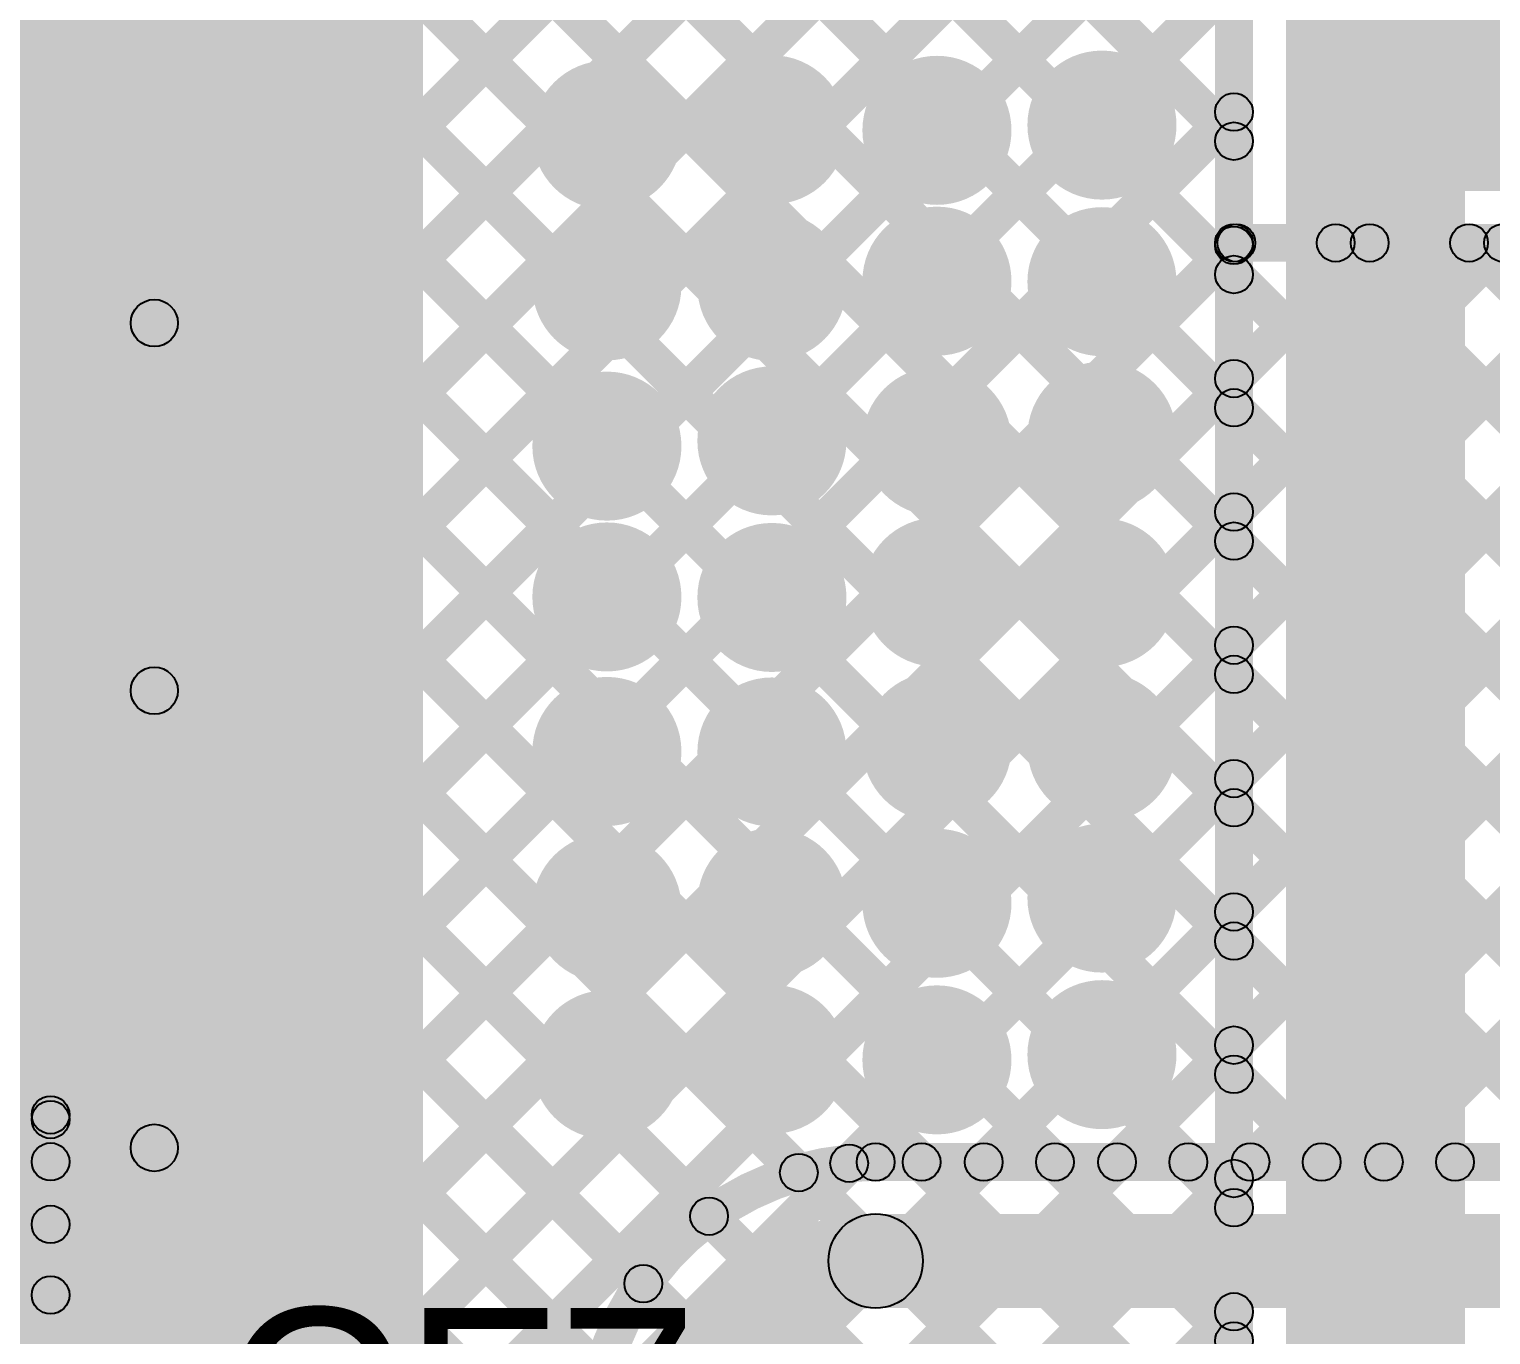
# Model space of a CAD drawing. Header units: millimetres. Extents: x 3.07 to 5.81, y 1.29 to 3.84.
# Drawn here: x 4.4145 to 4.7245, y 3.1943 to 3.4713 of the extents above; entities that cross this region are included whole.
import ezdxf

# ---------------------------------------------------------------- set-up
doc = ezdxf.new("R2010")
doc.units = ezdxf.units.MM
doc.header["$MEASUREMENT"] = 0
for name, color, linetype in [('BottomLayer', 5, 'Continuous'), ('BottomSolder', 6, 'Continuous'), ('TopLayer', 1, 'Continuous'), ('TopOverlay', 2, 'Continuous'), ('TopPaste', 8, 'Continuous'), ('TopSolder', 216, 'Continuous'), ('ViaHoleLayer', 16, 'Continuous')]:
    doc.layers.add(name, color=color, linetype=linetype)

# ---------------------------------------------------------------- blocks, each defined once
blk = doc.blocks.new('EEE_TC1A561UV_80')
at = {"layer": 'TopOverlay'}
for points in [[(0.12946, 0.16346), (0.13654, 0.17054), (0.17454, 0.13254), (0.16746, 0.12546)], [(0.176, 0.051), (0.166, 0.051), (0.166, 0.129), (0.176, 0.129)]]:
    blk.add_hatch(color=2, dxfattribs=at).paths.add_polyline_path(points)
h = blk.add_hatch(color=2, dxfattribs=at)
edge = h.paths.add_edge_path()
edge.add_arc((0.171, 0.129), 0.005, 0, 360)
h = blk.add_hatch(color=2, dxfattribs=at)
edge = h.paths.add_edge_path()
edge.add_arc((0.171, 0.129), 0.005, 0, 360)
blk.add_circle((0.171, 0.129), 0.005, dxfattribs=at)
blk.add_circle((0.171, 0.129), 0.005, dxfattribs=at)
blk = doc.blocks.new('EEE_TC1A561UV_81')
at = {"layer": 'TopLayer'}
blk.add_hatch(color=1, dxfattribs=at).paths.add_polyline_path([(0.06102, 0.03937), (0.2185, 0.03937), (0.2185, -0.03937), (0.06102, -0.03937)])
at = {"layer": 'TopOverlay'}
h = blk.add_hatch(color=2, dxfattribs=at)
edge = h.paths.add_edge_path()
edge.add_arc((0.171, -0.051), 0.005, 0, 360)
for points in [[(0.176, -0.129), (0.166, -0.129), (0.166, -0.051), (0.176, -0.051)], [(0.13654, -0.17054), (0.12946, -0.16346), (0.16746, -0.12546), (0.17454, -0.13254)]]:
    blk.add_hatch(color=2, dxfattribs=at).paths.add_polyline_path(points)
h = blk.add_hatch(color=2, dxfattribs=at)
edge = h.paths.add_edge_path()
edge.add_arc((0.171, -0.129), 0.005, 0, 360)
h = blk.add_hatch(color=2, dxfattribs=at)
edge = h.paths.add_edge_path()
edge.add_arc((0.171, -0.129), 0.005, 0, 360)
at = {"layer": 'TopPaste'}
blk.add_hatch(color=8, dxfattribs=at).paths.add_polyline_path([(0.06102, 0.03937), (0.2185, 0.03937), (0.2185, -0.03937), (0.06102, -0.03937)])
at = {"layer": 'TopSolder'}
blk.add_hatch(color=216, dxfattribs=at).paths.add_polyline_path([(0.05702, 0.04337), (0.2225, 0.04337), (0.2225, -0.04337), (0.05702, -0.04337)])
at = {"layer": 'TopOverlay'}
for centre in [(0.171, -0.051), (0.171, -0.129), (0.171, -0.129)]:
    blk.add_circle(centre, 0.005, dxfattribs=at)

msp = doc.modelspace()

# ---------------------------------------------------------------- hatches: boundary and pattern name
at = {"layer": 'BottomLayer'}
for points in [[(4.10078, 3.61517), (4.10644, 3.62083), (4.67283, 3.05444), (4.66717, 3.04878)], [(4.12906, 3.61517), (4.13472, 3.62083), (4.67283, 3.08272), (4.66717, 3.07706)], [(4.15735, 3.61517), (4.163, 3.62083), (4.67283, 3.111), (4.66717, 3.10535)], [(4.18563, 3.61517), (4.19129, 3.62083), (4.67283, 3.13929), (4.66717, 3.13363)], [(4.21392, 3.61517), (4.21957, 3.62083), (4.67283, 3.16757), (4.66717, 3.16192)], [(4.2422, 3.61517), (4.24786, 3.62083), (4.67283, 3.19586), (4.66717, 3.1902)], [(4.27048, 3.61517), (4.27614, 3.62083), (4.67283, 3.22414), (4.66717, 3.21848)], [(4.28383, 3.31651), (4.27817, 3.32216), (4.57684, 3.62083), (4.58249, 3.61517)], [(4.28383, 3.25994), (4.27817, 3.2656), (4.6334, 3.62083), (4.63906, 3.61517)], [(4.28383, 3.28822), (4.27817, 3.29388), (4.60512, 3.62083), (4.61078, 3.61517)], [(4.29035, 3.23817), (4.28469, 3.24383), (4.66169, 3.62083), (4.66735, 3.61517)], [(4.29877, 3.61517), (4.30443, 3.62083), (4.67283, 3.25243), (4.66717, 3.24677)], [(4.31863, 3.23817), (4.31297, 3.24383), (4.68997, 3.62083), (4.69563, 3.61517)], [(4.32705, 3.61517), (4.33271, 3.62083), (4.67283, 3.28071), (4.66717, 3.27505)], [(4.35534, 3.61517), (4.36099, 3.62083), (4.67283, 3.30899), (4.66717, 3.30334)], [(4.38362, 3.61517), (4.38928, 3.62083), (4.67283, 3.33728), (4.66717, 3.33162)], [(4.41191, 3.61517), (4.41756, 3.62083), (4.67283, 3.36556), (4.66717, 3.35991)], [(4.44019, 3.61517), (4.44585, 3.62083), (4.67283, 3.39385), (4.66717, 3.38819)], [(4.46847, 3.61517), (4.47413, 3.62083), (4.67283, 3.42213), (4.66717, 3.41647)], [(4.49676, 3.61517), (4.50242, 3.62083), (4.67283, 3.45042), (4.66717, 3.44476)], [(4.34691, 3.23817), (4.34126, 3.24383), (4.69917, 3.60174), (4.70483, 3.59609)], [(4.3752, 3.23817), (4.36954, 3.24383), (4.69917, 3.57346), (4.70483, 3.5678)], [(4.13517, 3.55249), (4.14083, 3.55815), (4.67283, 3.02615), (4.66717, 3.02049)], [(4.40348, 3.23817), (4.39783, 3.24383), (4.69917, 3.54517), (4.70483, 3.53952)], [(4.13517, 3.52421), (4.14083, 3.52987), (4.67283, 2.99787), (4.66717, 2.99221)], [(4.42183, 3.22823), (4.41617, 3.23389), (4.66717, 3.48489), (4.67283, 3.47923)], [(4.674, 2.02914), (4.666, 2.02914), (4.666, 3.485), (4.674, 3.485)], [(4.681, 2.036), (4.719, 2.036), (4.719, 3.474), (4.681, 3.474)], [(4.42183, 3.19995), (4.41617, 3.20561), (4.66717, 3.45661), (4.67283, 3.45095)], [(4.42183, 3.17166), (4.41617, 3.17732), (4.66717, 3.42832), (4.67283, 3.42266)], [(4.42183, 3.14338), (4.41617, 3.14904), (4.66717, 3.40004), (4.67283, 3.39438)], [(4.464, 3.37), (4.27965, 3.37), (4.27965, 3.243), (4.464, 3.243)], [(4.42183, 3.1151), (4.41617, 3.12075), (4.66717, 3.37175), (4.67283, 3.3661)], [(4.42183, 3.08681), (4.41617, 3.09247), (4.66717, 3.34347), (4.67283, 3.33781)], [(4.42183, 3.05853), (4.41617, 3.06418), (4.66717, 3.31518), (4.67283, 3.30953)], [(4.42183, 3.03024), (4.41617, 3.0359), (4.66717, 3.2869), (4.67283, 3.28124)], [(4.42183, 3.00196), (4.41617, 3.00762), (4.66717, 3.25862), (4.67283, 3.25296)], [(4.416, 1.688), (4.464, 1.688), (4.464, 3.257), (4.416, 3.257)], [(4.281, 3.237), (4.281, 3.245), (4.419, 3.245), (4.419, 3.237)], [(4.423, 3.181), (4.415, 3.181), (4.415, 3.24), (4.423, 3.24)], [(4.423, 3.181), (4.415, 3.181), (4.415, 3.24), (4.423, 3.24)], [(4.42183, 2.97367), (4.41617, 2.97933), (4.66717, 3.23033), (4.67283, 3.22467)], [(4.41617, 3.21493), (4.42183, 3.22058), (4.67283, 2.96958), (4.66717, 2.96393)], [(4.42183, 2.94539), (4.41617, 2.95105), (4.66717, 3.20205), (4.67283, 3.19639)]]:
    msp.add_hatch(color=5, dxfattribs=at).paths.add_polyline_path(points)
h = msp.add_hatch(color=5, dxfattribs=at)
edge = h.paths.add_edge_path()
edge.add_arc((4.698, 3.455), 0.01181, 0, 360)
h = msp.add_hatch(color=5, dxfattribs=at)
edge = h.paths.add_edge_path()
edge.add_arc((4.725, 3.455), 0.01181, 0, 360)
h = msp.add_hatch(color=5, dxfattribs=at)
edge = h.paths.add_edge_path()
edge.add_arc((4.642, 3.451), 0.01181, 0, 360)
h = msp.add_hatch(color=5, dxfattribs=at)
edge = h.paths.add_edge_path()
edge.add_arc((4.537, 3.44889), 0.01181, 0, 360)
h = msp.add_hatch(color=5, dxfattribs=at)
edge = h.paths.add_edge_path()
edge.add_arc((4.572, 3.45), 0.01181, 0, 360)
h = msp.add_hatch(color=5, dxfattribs=at)
edge = h.paths.add_edge_path()
edge.add_arc((4.607, 3.44989), 0.01181, 0, 360)
h = msp.add_hatch(color=5, dxfattribs=at)
edge = h.paths.add_edge_path()
edge.add_arc((4.67, 3.45378), 0.004, 0, 360)
h = msp.add_hatch(color=5, dxfattribs=at)
edge = h.paths.add_edge_path()
edge.add_arc((4.67, 3.44759), 0.004, 0, 360)
h = msp.add_hatch(color=5, dxfattribs=at)
edge = h.paths.add_edge_path()
edge.add_arc((4.537, 3.41689), 0.01181, 0, 360)
h = msp.add_hatch(color=5, dxfattribs=at)
edge = h.paths.add_edge_path()
edge.add_arc((4.572, 3.41678), 0.01181, 0, 360)
h = msp.add_hatch(color=5, dxfattribs=at)
edge = h.paths.add_edge_path()
edge.add_arc((4.607, 3.41789), 0.01181, 0, 360)
h = msp.add_hatch(color=5, dxfattribs=at)
edge = h.paths.add_edge_path()
edge.add_arc((4.642, 3.41778), 0.01181, 0, 360)
h = msp.add_hatch(color=5, dxfattribs=at)
edge = h.paths.add_edge_path()
edge.add_arc((4.67, 3.42549), 0.004, 0, 360)
h = msp.add_hatch(color=5, dxfattribs=at)
edge = h.paths.add_edge_path()
edge.add_arc((4.67, 3.4193), 0.004, 0, 360)
h = msp.add_hatch(color=5, dxfattribs=at)
edge = h.paths.add_edge_path()
edge.add_arc((4.67, 3.39721), 0.004, 0, 360)
h = msp.add_hatch(color=5, dxfattribs=at)
edge = h.paths.add_edge_path()
edge.add_arc((4.537, 3.38289), 0.01181, 0, 360)
h = msp.add_hatch(color=5, dxfattribs=at)
edge = h.paths.add_edge_path()
edge.add_arc((4.572, 3.384), 0.01181, 0, 360)
h = msp.add_hatch(color=5, dxfattribs=at)
edge = h.paths.add_edge_path()
edge.add_arc((4.607, 3.38389), 0.01181, 0, 360)
h = msp.add_hatch(color=5, dxfattribs=at)
edge = h.paths.add_edge_path()
edge.add_arc((4.642, 3.385), 0.01181, 0, 360)
h = msp.add_hatch(color=5, dxfattribs=at)
edge = h.paths.add_edge_path()
edge.add_arc((4.67, 3.39102), 0.004, 0, 360)
h = msp.add_hatch(color=5, dxfattribs=at)
edge = h.paths.add_edge_path()
edge.add_arc((4.67, 3.36892), 0.004, 0, 360)
h = msp.add_hatch(color=5, dxfattribs=at)
edge = h.paths.add_edge_path()
edge.add_arc((4.67, 3.36273), 0.004, 0, 360)
h = msp.add_hatch(color=5, dxfattribs=at)
edge = h.paths.add_edge_path()
edge.add_arc((4.607, 3.35189), 0.01181, 0, 360)
h = msp.add_hatch(color=5, dxfattribs=at)
edge = h.paths.add_edge_path()
edge.add_arc((4.642, 3.35178), 0.01181, 0, 360)
h = msp.add_hatch(color=5, dxfattribs=at)
edge = h.paths.add_edge_path()
edge.add_arc((4.537, 3.35089), 0.01181, 0, 360)
h = msp.add_hatch(color=5, dxfattribs=at)
edge = h.paths.add_edge_path()
edge.add_arc((4.572, 3.35078), 0.01181, 0, 360)
h = msp.add_hatch(color=5, dxfattribs=at)
edge = h.paths.add_edge_path()
edge.add_arc((4.67, 3.34064), 0.004, 0, 360)
h = msp.add_hatch(color=5, dxfattribs=at)
edge = h.paths.add_edge_path()
edge.add_arc((4.67, 3.33445), 0.004, 0, 360)
h = msp.add_hatch(color=5, dxfattribs=at)
edge = h.paths.add_edge_path()
edge.add_arc((4.537, 3.31811), 0.01181, 0, 360)
h = msp.add_hatch(color=5, dxfattribs=at)
edge = h.paths.add_edge_path()
edge.add_arc((4.572, 3.318), 0.01181, 0, 360)
h = msp.add_hatch(color=5, dxfattribs=at)
edge = h.paths.add_edge_path()
edge.add_arc((4.607, 3.31911), 0.01181, 0, 360)
h = msp.add_hatch(color=5, dxfattribs=at)
edge = h.paths.add_edge_path()
edge.add_arc((4.642, 3.319), 0.01181, 0, 360)
h = msp.add_hatch(color=5, dxfattribs=at)
edge = h.paths.add_edge_path()
edge.add_arc((4.67, 3.31236), 0.004, 0, 360)
h = msp.add_hatch(color=5, dxfattribs=at)
edge = h.paths.add_edge_path()
edge.add_arc((4.67, 3.30617), 0.004, 0, 360)
h = msp.add_hatch(color=5, dxfattribs=at)
edge = h.paths.add_edge_path()
edge.add_arc((4.642, 3.287), 0.01181, 0, 360)
h = msp.add_hatch(color=5, dxfattribs=at)
edge = h.paths.add_edge_path()
edge.add_arc((4.537, 3.28489), 0.01181, 0, 360)
h = msp.add_hatch(color=5, dxfattribs=at)
edge = h.paths.add_edge_path()
edge.add_arc((4.572, 3.286), 0.01181, 0, 360)
h = msp.add_hatch(color=5, dxfattribs=at)
edge = h.paths.add_edge_path()
edge.add_arc((4.607, 3.28589), 0.01181, 0, 360)
h = msp.add_hatch(color=5, dxfattribs=at)
edge = h.paths.add_edge_path()
edge.add_arc((4.67, 3.28407), 0.004, 0, 360)
h = msp.add_hatch(color=5, dxfattribs=at)
edge = h.paths.add_edge_path()
edge.add_arc((4.67, 3.27788), 0.004, 0, 360)
h = msp.add_hatch(color=5, dxfattribs=at)
edge = h.paths.add_edge_path()
edge.add_arc((4.572, 3.25278), 0.01181, 0, 360)
h = msp.add_hatch(color=5, dxfattribs=at)
edge = h.paths.add_edge_path()
edge.add_arc((4.607, 3.25267), 0.01181, 0, 360)
h = msp.add_hatch(color=5, dxfattribs=at)
edge = h.paths.add_edge_path()
edge.add_arc((4.642, 3.25378), 0.01181, 0, 360)
h = msp.add_hatch(color=5, dxfattribs=at)
edge = h.paths.add_edge_path()
edge.add_arc((4.537, 3.25167), 0.01181, 0, 360)
h = msp.add_hatch(color=5, dxfattribs=at)
edge = h.paths.add_edge_path()
edge.add_arc((4.67, 3.25579), 0.004, 0, 360)
h = msp.add_hatch(color=5, dxfattribs=at)
edge = h.paths.add_edge_path()
edge.add_arc((4.67, 3.2496), 0.004, 0, 360)
h = msp.add_hatch(color=5, dxfattribs=at)
edge = h.paths.add_edge_path()
edge.add_arc((4.419, 3.241), 0.004, 0, 360)
h = msp.add_hatch(color=5, dxfattribs=at)
edge = h.paths.add_edge_path()
edge.add_arc((4.419, 3.24), 0.004, 0, 360)
h = msp.add_hatch(color=5, dxfattribs=at)
edge = h.paths.add_edge_path()
edge.add_arc((4.419, 3.24), 0.004, 0, 360)
h = msp.add_hatch(color=5, dxfattribs=at)
edge = h.paths.add_edge_path()
edge.add_arc((4.419, 3.23106), 0.004, 0, 360)
h = msp.add_hatch(color=5, dxfattribs=at)
edge = h.paths.add_edge_path()
edge.add_arc((4.67, 3.2275), 0.004, 0, 360)
h = msp.add_hatch(color=5, dxfattribs=at)
edge = h.paths.add_edge_path()
edge.add_arc((4.67, 3.22131), 0.004, 0, 360)
h = msp.add_hatch(color=5, dxfattribs=at)
edge = h.paths.add_edge_path()
edge.add_arc((4.419, 3.21775), 0.004, 0, 360)
h = msp.add_hatch(color=5, dxfattribs=at)
edge = h.paths.add_edge_path()
edge.add_arc((4.419, 3.20278), 0.004, 0, 360)
h = msp.add_hatch(color=5, dxfattribs=at)
edge = h.paths.add_edge_path()
edge.add_arc((4.67, 3.19922), 0.004, 0, 360)
h = msp.add_hatch(color=5, dxfattribs=at)
edge = h.paths.add_edge_path()
edge.add_arc((4.67, 3.19303), 0.004, 0, 360)
at = {"layer": 'BottomSolder'}
h = msp.add_hatch(color=6, dxfattribs=at)
edge = h.paths.add_edge_path()
edge.add_arc((4.698, 3.455), 0.01581, 0, 360)
h = msp.add_hatch(color=6, dxfattribs=at)
edge = h.paths.add_edge_path()
edge.add_arc((4.725, 3.455), 0.01581, 0, 360)
h = msp.add_hatch(color=6, dxfattribs=at)
edge = h.paths.add_edge_path()
edge.add_arc((4.572, 3.45), 0.01581, 0, 360)
h = msp.add_hatch(color=6, dxfattribs=at)
edge = h.paths.add_edge_path()
edge.add_arc((4.607, 3.44989), 0.01581, 0, 360)
h = msp.add_hatch(color=6, dxfattribs=at)
edge = h.paths.add_edge_path()
edge.add_arc((4.642, 3.451), 0.01581, 0, 360)
h = msp.add_hatch(color=6, dxfattribs=at)
edge = h.paths.add_edge_path()
edge.add_arc((4.537, 3.44889), 0.01581, 0, 360)
h = msp.add_hatch(color=6, dxfattribs=at)
edge = h.paths.add_edge_path()
edge.add_arc((4.537, 3.41689), 0.01581, 0, 360)
h = msp.add_hatch(color=6, dxfattribs=at)
edge = h.paths.add_edge_path()
edge.add_arc((4.572, 3.41678), 0.01581, 0, 360)
h = msp.add_hatch(color=6, dxfattribs=at)
edge = h.paths.add_edge_path()
edge.add_arc((4.607, 3.41789), 0.01581, 0, 360)
h = msp.add_hatch(color=6, dxfattribs=at)
edge = h.paths.add_edge_path()
edge.add_arc((4.642, 3.41778), 0.01581, 0, 360)
h = msp.add_hatch(color=6, dxfattribs=at)
edge = h.paths.add_edge_path()
edge.add_arc((4.642, 3.385), 0.01581, 0, 360)
h = msp.add_hatch(color=6, dxfattribs=at)
edge = h.paths.add_edge_path()
edge.add_arc((4.537, 3.38289), 0.01581, 0, 360)
h = msp.add_hatch(color=6, dxfattribs=at)
edge = h.paths.add_edge_path()
edge.add_arc((4.572, 3.384), 0.01581, 0, 360)
h = msp.add_hatch(color=6, dxfattribs=at)
edge = h.paths.add_edge_path()
edge.add_arc((4.607, 3.38389), 0.01581, 0, 360)
h = msp.add_hatch(color=6, dxfattribs=at)
edge = h.paths.add_edge_path()
edge.add_arc((4.537, 3.35089), 0.01581, 0, 360)
h = msp.add_hatch(color=6, dxfattribs=at)
edge = h.paths.add_edge_path()
edge.add_arc((4.572, 3.35078), 0.01581, 0, 360)
h = msp.add_hatch(color=6, dxfattribs=at)
edge = h.paths.add_edge_path()
edge.add_arc((4.607, 3.35189), 0.01581, 0, 360)
h = msp.add_hatch(color=6, dxfattribs=at)
edge = h.paths.add_edge_path()
edge.add_arc((4.642, 3.35178), 0.01581, 0, 360)
h = msp.add_hatch(color=6, dxfattribs=at)
edge = h.paths.add_edge_path()
edge.add_arc((4.537, 3.31811), 0.01581, 0, 360)
h = msp.add_hatch(color=6, dxfattribs=at)
edge = h.paths.add_edge_path()
edge.add_arc((4.572, 3.318), 0.01581, 0, 360)
h = msp.add_hatch(color=6, dxfattribs=at)
edge = h.paths.add_edge_path()
edge.add_arc((4.607, 3.31911), 0.01581, 0, 360)
h = msp.add_hatch(color=6, dxfattribs=at)
edge = h.paths.add_edge_path()
edge.add_arc((4.642, 3.319), 0.01581, 0, 360)
h = msp.add_hatch(color=6, dxfattribs=at)
edge = h.paths.add_edge_path()
edge.add_arc((4.572, 3.286), 0.01581, 0, 360)
h = msp.add_hatch(color=6, dxfattribs=at)
edge = h.paths.add_edge_path()
edge.add_arc((4.607, 3.28589), 0.01581, 0, 360)
h = msp.add_hatch(color=6, dxfattribs=at)
edge = h.paths.add_edge_path()
edge.add_arc((4.642, 3.287), 0.01581, 0, 360)
h = msp.add_hatch(color=6, dxfattribs=at)
edge = h.paths.add_edge_path()
edge.add_arc((4.537, 3.28489), 0.01581, 0, 360)
h = msp.add_hatch(color=6, dxfattribs=at)
edge = h.paths.add_edge_path()
edge.add_arc((4.537, 3.25167), 0.01581, 0, 360)
h = msp.add_hatch(color=6, dxfattribs=at)
edge = h.paths.add_edge_path()
edge.add_arc((4.572, 3.25278), 0.01581, 0, 360)
h = msp.add_hatch(color=6, dxfattribs=at)
edge = h.paths.add_edge_path()
edge.add_arc((4.607, 3.25267), 0.01581, 0, 360)
h = msp.add_hatch(color=6, dxfattribs=at)
edge = h.paths.add_edge_path()
edge.add_arc((4.642, 3.25378), 0.01581, 0, 360)
at = {"layer": 'TopLayer'}
for points in [[(4.28891, 3.73817), (4.29456, 3.74383), (4.80456, 3.23383), (4.79891, 3.22817)], [(4.29883, 3.33151), (4.29317, 3.33716), (4.69917, 3.74316), (4.70483, 3.73751)], [(4.31719, 3.73817), (4.32285, 3.74383), (4.82817, 3.23851), (4.82251, 3.23285)], [(4.34547, 3.73817), (4.35113, 3.74383), (4.82817, 3.26679), (4.82251, 3.26114)], [(4.37376, 3.73817), (4.37942, 3.74383), (4.67283, 3.45042), (4.66717, 3.44476)], [(4.28617, 3.71262), (4.29183, 3.71828), (4.77628, 3.23383), (4.77062, 3.22817)], [(4.29883, 3.30322), (4.29317, 3.30888), (4.69917, 3.71488), (4.70483, 3.70922)], [(4.28617, 3.68434), (4.29183, 3.68999), (4.74799, 3.23383), (4.74234, 3.22817)], [(4.29883, 3.27494), (4.29317, 3.2806), (4.69917, 3.6866), (4.70483, 3.68094)], [(4.28617, 3.65605), (4.29183, 3.66171), (4.71971, 3.23383), (4.71405, 3.22817)], [(4.29883, 3.24665), (4.29317, 3.25231), (4.69917, 3.65831), (4.70483, 3.65265)], [(4.23748, 3.64817), (4.24314, 3.65383), (4.66314, 3.23383), (4.65748, 3.22817)], [(4.26577, 3.64817), (4.27143, 3.65383), (4.69143, 3.23383), (4.68577, 3.22817)], [(4.29883, 3.21837), (4.29317, 3.22403), (4.69917, 3.63003), (4.70483, 3.62437)], [(4.29883, 3.19009), (4.29317, 3.19574), (4.69917, 3.60174), (4.70483, 3.59609)], [(4.299, 2.931), (4.498, 2.931), (4.498, 3.585), (4.299, 3.585)], [(4.29883, 3.1618), (4.29317, 3.16746), (4.69917, 3.57346), (4.70483, 3.5678)], [(4.29317, 3.5642), (4.29883, 3.56986), (4.63486, 3.23383), (4.6292, 3.22817)], [(4.29883, 3.13352), (4.29317, 3.13917), (4.69917, 3.54517), (4.70483, 3.53952)], [(4.29317, 3.53592), (4.29883, 3.54157), (4.60657, 3.23383), (4.60092, 3.22817)], [(4.29317, 3.50763), (4.29883, 3.51329), (4.58054, 3.23158), (4.57488, 3.22592)], [(4.29317, 3.47935), (4.29883, 3.485), (4.5615, 3.22233), (4.55585, 3.21667)], [(4.29883, 3.10523), (4.29317, 3.11089), (4.66717, 3.48489), (4.67283, 3.47923)], [(4.674, 3.426), (4.666, 3.426), (4.666, 3.485), (4.674, 3.485)], [(4.681, 3.437), (4.987, 3.437), (4.987, 3.474), (4.681, 3.474)], [(4.29317, 3.45106), (4.29883, 3.45672), (4.54753, 3.20802), (4.54187, 3.20237)], [(4.29883, 3.07695), (4.29317, 3.08261), (4.66717, 3.45661), (4.67283, 3.45095)], [(3.62419, 2.28917), (3.61853, 2.29483), (4.75253, 3.42883), (4.75819, 3.42317)], [(3.87183, 2.5651), (3.86617, 2.57075), (4.72425, 3.42883), (4.7299, 3.42317)], [(3.87183, 2.62166), (3.86617, 2.62732), (4.66768, 3.42883), (4.67334, 3.42317)], [(3.87183, 2.59338), (3.86617, 2.59904), (4.69596, 3.42883), (4.70162, 3.42317)], [(4.67, 3.422), (4.67, 3.43), (4.77974, 3.43), (4.77974, 3.422)], [(4.68876, 3.42317), (4.69442, 3.42883), (4.82817, 3.29508), (4.82251, 3.28942)], [(4.71704, 3.42317), (4.7227, 3.42883), (4.82817, 3.32336), (4.82251, 3.3177)], [(4.29317, 3.42278), (4.29883, 3.42844), (4.53867, 3.18859), (4.53302, 3.18293)], [(4.59121, 3.22791), (4.58555, 3.23356), (4.7713, 3.41931), (4.77696, 3.41366)], [(4.29317, 3.39449), (4.29883, 3.40015), (4.53683, 3.16215), (4.53117, 3.15649)], [(4.61976, 3.22817), (4.6141, 3.23383), (4.77701, 3.39673), (4.78266, 3.39108)], [(4.64804, 3.22817), (4.64238, 3.23383), (4.79946, 3.3909), (4.80511, 3.38524)], [(4.67633, 3.22817), (4.67067, 3.23383), (4.82251, 3.38567), (4.82817, 3.38001)], [(4.29317, 3.36621), (4.29883, 3.37187), (4.53683, 3.13387), (4.53117, 3.12821)], [(4.70461, 3.22817), (4.69895, 3.23383), (4.82251, 3.35739), (4.82817, 3.35173)], [(4.29317, 3.33793), (4.29883, 3.34358), (4.53683, 3.10558), (4.53117, 3.09993)], [(4.29317, 3.30964), (4.29883, 3.3153), (4.53683, 3.0773), (4.53117, 3.07164)], [(4.594, 3.227), (4.594, 3.235), (4.82534, 3.235), (4.82534, 3.227)], [(4.594, 3.2), (4.594, 3.22), (4.87571, 3.22), (4.87571, 3.2)]]:
    msp.add_hatch(color=1, dxfattribs=at).paths.add_polyline_path(points)
h = msp.add_hatch(color=1, dxfattribs=at)
edge = h.paths.add_edge_path()
edge.add_arc((4.698, 3.455), 0.01181, 0, 360)
h = msp.add_hatch(color=1, dxfattribs=at)
edge = h.paths.add_edge_path()
edge.add_arc((4.725, 3.455), 0.01181, 0, 360)
h = msp.add_hatch(color=1, dxfattribs=at)
edge = h.paths.add_edge_path()
edge.add_arc((4.642, 3.451), 0.01181, 0, 360)
h = msp.add_hatch(color=1, dxfattribs=at)
edge = h.paths.add_edge_path()
edge.add_arc((4.537, 3.44889), 0.01181, 0, 360)
h = msp.add_hatch(color=1, dxfattribs=at)
edge = h.paths.add_edge_path()
edge.add_arc((4.572, 3.45), 0.01181, 0, 360)
h = msp.add_hatch(color=1, dxfattribs=at)
edge = h.paths.add_edge_path()
edge.add_arc((4.607, 3.44989), 0.01181, 0, 360)
h = msp.add_hatch(color=1, dxfattribs=at)
edge = h.paths.add_edge_path()
edge.add_arc((4.67, 3.45378), 0.004, 0, 360)
h = msp.add_hatch(color=1, dxfattribs=at)
edge = h.paths.add_edge_path()
edge.add_arc((4.67, 3.44759), 0.004, 0, 360)
h = msp.add_hatch(color=1, dxfattribs=at)
edge = h.paths.add_edge_path()
edge.add_arc((4.537, 3.41689), 0.01181, 0, 360)
h = msp.add_hatch(color=1, dxfattribs=at)
edge = h.paths.add_edge_path()
edge.add_arc((4.572, 3.41678), 0.01181, 0, 360)
h = msp.add_hatch(color=1, dxfattribs=at)
edge = h.paths.add_edge_path()
edge.add_arc((4.607, 3.41789), 0.01181, 0, 360)
h = msp.add_hatch(color=1, dxfattribs=at)
edge = h.paths.add_edge_path()
edge.add_arc((4.642, 3.41778), 0.01181, 0, 360)
h = msp.add_hatch(color=1, dxfattribs=at)
edge = h.paths.add_edge_path()
edge.add_arc((4.67, 3.426), 0.004, 0, 360)
h = msp.add_hatch(color=1, dxfattribs=at)
edge = h.paths.add_edge_path()
edge.add_arc((4.67, 3.426), 0.004, 0, 360)
h = msp.add_hatch(color=1, dxfattribs=at)
edge = h.paths.add_edge_path()
edge.add_arc((4.67051, 3.426), 0.004, 0, 360)
h = msp.add_hatch(color=1, dxfattribs=at)
edge = h.paths.add_edge_path()
edge.add_arc((4.69159, 3.426), 0.004, 0, 360)
h = msp.add_hatch(color=1, dxfattribs=at)
edge = h.paths.add_edge_path()
edge.add_arc((4.69879, 3.426), 0.004, 0, 360)
h = msp.add_hatch(color=1, dxfattribs=at)
edge = h.paths.add_edge_path()
edge.add_arc((4.71987, 3.426), 0.004, 0, 360)
h = msp.add_hatch(color=1, dxfattribs=at)
edge = h.paths.add_edge_path()
edge.add_arc((4.72708, 3.426), 0.004, 0, 360)
h = msp.add_hatch(color=1, dxfattribs=at)
edge = h.paths.add_edge_path()
edge.add_arc((4.537, 3.38289), 0.01181, 0, 360)
h = msp.add_hatch(color=1, dxfattribs=at)
edge = h.paths.add_edge_path()
edge.add_arc((4.572, 3.384), 0.01181, 0, 360)
h = msp.add_hatch(color=1, dxfattribs=at)
edge = h.paths.add_edge_path()
edge.add_arc((4.607, 3.38389), 0.01181, 0, 360)
h = msp.add_hatch(color=1, dxfattribs=at)
edge = h.paths.add_edge_path()
edge.add_arc((4.642, 3.385), 0.01181, 0, 360)
h = msp.add_hatch(color=1, dxfattribs=at)
edge = h.paths.add_edge_path()
edge.add_arc((4.607, 3.35189), 0.01181, 0, 360)
h = msp.add_hatch(color=1, dxfattribs=at)
edge = h.paths.add_edge_path()
edge.add_arc((4.642, 3.35178), 0.01181, 0, 360)
h = msp.add_hatch(color=1, dxfattribs=at)
edge = h.paths.add_edge_path()
edge.add_arc((4.537, 3.35089), 0.01181, 0, 360)
h = msp.add_hatch(color=1, dxfattribs=at)
edge = h.paths.add_edge_path()
edge.add_arc((4.572, 3.35078), 0.01181, 0, 360)
h = msp.add_hatch(color=1, dxfattribs=at)
edge = h.paths.add_edge_path()
edge.add_arc((4.537, 3.31811), 0.01181, 0, 360)
h = msp.add_hatch(color=1, dxfattribs=at)
edge = h.paths.add_edge_path()
edge.add_arc((4.572, 3.318), 0.01181, 0, 360)
h = msp.add_hatch(color=1, dxfattribs=at)
edge = h.paths.add_edge_path()
edge.add_arc((4.607, 3.31911), 0.01181, 0, 360)
h = msp.add_hatch(color=1, dxfattribs=at)
edge = h.paths.add_edge_path()
edge.add_arc((4.642, 3.319), 0.01181, 0, 360)
h = msp.add_hatch(color=1, dxfattribs=at)
edge = h.paths.add_edge_path()
edge.add_arc((4.642, 3.287), 0.01181, 0, 360)
h = msp.add_hatch(color=1, dxfattribs=at)
edge = h.paths.add_edge_path()
edge.add_arc((4.537, 3.28489), 0.01181, 0, 360)
h = msp.add_hatch(color=1, dxfattribs=at)
edge = h.paths.add_edge_path()
edge.add_arc((4.572, 3.286), 0.01181, 0, 360)
h = msp.add_hatch(color=1, dxfattribs=at)
edge = h.paths.add_edge_path()
edge.add_arc((4.607, 3.28589), 0.01181, 0, 360)
h = msp.add_hatch(color=1, dxfattribs=at)
edge = h.paths.add_edge_path()
edge.add_arc((4.572, 3.25278), 0.01181, 0, 360)
h = msp.add_hatch(color=1, dxfattribs=at)
edge = h.paths.add_edge_path()
edge.add_arc((4.607, 3.25267), 0.01181, 0, 360)
h = msp.add_hatch(color=1, dxfattribs=at)
edge = h.paths.add_edge_path()
edge.add_arc((4.642, 3.25378), 0.01181, 0, 360)
h = msp.add_hatch(color=1, dxfattribs=at)
edge = h.paths.add_edge_path()
edge.add_arc((4.537, 3.25167), 0.01181, 0, 360)
h = msp.add_hatch(color=1, dxfattribs=at)
edge = h.paths.add_edge_path()
edge.add_arc((4.58838, 3.23074), 0.004, 0, 360)
h = msp.add_hatch(color=1, dxfattribs=at)
edge = h.paths.add_edge_path()
edge.add_arc((4.594, 3.231), 0.004, 0, 360)
h = msp.add_hatch(color=1, dxfattribs=at)
edge = h.paths.add_edge_path()
edge.add_arc((4.594, 3.231), 0.004, 0, 360)
h = msp.add_hatch(color=1, dxfattribs=at)
edge = h.paths.add_edge_path()
edge.add_arc((4.60374, 3.231), 0.004, 0, 360)
h = msp.add_hatch(color=1, dxfattribs=at)
edge = h.paths.add_edge_path()
edge.add_arc((4.61693, 3.231), 0.004, 0, 360)
h = msp.add_hatch(color=1, dxfattribs=at)
edge = h.paths.add_edge_path()
edge.add_arc((4.63203, 3.231), 0.004, 0, 360)
h = msp.add_hatch(color=1, dxfattribs=at)
edge = h.paths.add_edge_path()
edge.add_arc((4.64521, 3.231), 0.004, 0, 360)
h = msp.add_hatch(color=1, dxfattribs=at)
edge = h.paths.add_edge_path()
edge.add_arc((4.66031, 3.231), 0.004, 0, 360)
h = msp.add_hatch(color=1, dxfattribs=at)
edge = h.paths.add_edge_path()
edge.add_arc((4.6735, 3.231), 0.004, 0, 360)
h = msp.add_hatch(color=1, dxfattribs=at)
edge = h.paths.add_edge_path()
edge.add_arc((4.6886, 3.231), 0.004, 0, 360)
h = msp.add_hatch(color=1, dxfattribs=at)
edge = h.paths.add_edge_path()
edge.add_arc((4.70178, 3.231), 0.004, 0, 360)
h = msp.add_hatch(color=1, dxfattribs=at)
edge = h.paths.add_edge_path()
edge.add_arc((4.71688, 3.231), 0.004, 0, 360)
h = msp.add_hatch(color=1, dxfattribs=at)
edge = h.paths.add_edge_path()
edge.add_arc((4.57771, 3.22875), 0.004, 0, 360)
h = msp.add_hatch(color=1, dxfattribs=at)
edge = h.paths.add_edge_path()
edge.add_arc((4.55868, 3.2195), 0.004, 0, 360)
h = msp.add_hatch(color=1, dxfattribs=at)
edge = h.paths.add_edge_path()
edge.add_arc((4.594, 3.21), 0.01, 0, 360)
h = msp.add_hatch(color=1, dxfattribs=at)
edge = h.paths.add_edge_path()
edge.add_arc((4.594, 3.21), 0.01, 0, 360)
h = msp.add_hatch(color=1, dxfattribs=at)
edge = h.paths.add_edge_path()
edge.add_arc((4.5447, 3.20519), 0.004, 0, 360)
at = {"layer": 'TopSolder'}
h = msp.add_hatch(color=216, dxfattribs=at)
edge = h.paths.add_edge_path()
edge.add_arc((4.698, 3.455), 0.01581, 0, 360)
h = msp.add_hatch(color=216, dxfattribs=at)
edge = h.paths.add_edge_path()
edge.add_arc((4.725, 3.455), 0.01581, 0, 360)
h = msp.add_hatch(color=216, dxfattribs=at)
edge = h.paths.add_edge_path()
edge.add_arc((4.572, 3.45), 0.01581, 0, 360)
h = msp.add_hatch(color=216, dxfattribs=at)
edge = h.paths.add_edge_path()
edge.add_arc((4.607, 3.44989), 0.01581, 0, 360)
h = msp.add_hatch(color=216, dxfattribs=at)
edge = h.paths.add_edge_path()
edge.add_arc((4.642, 3.451), 0.01581, 0, 360)
h = msp.add_hatch(color=216, dxfattribs=at)
edge = h.paths.add_edge_path()
edge.add_arc((4.537, 3.44889), 0.01581, 0, 360)
h = msp.add_hatch(color=216, dxfattribs=at)
edge = h.paths.add_edge_path()
edge.add_arc((4.537, 3.41689), 0.01581, 0, 360)
h = msp.add_hatch(color=216, dxfattribs=at)
edge = h.paths.add_edge_path()
edge.add_arc((4.572, 3.41678), 0.01581, 0, 360)
h = msp.add_hatch(color=216, dxfattribs=at)
edge = h.paths.add_edge_path()
edge.add_arc((4.607, 3.41789), 0.01581, 0, 360)
h = msp.add_hatch(color=216, dxfattribs=at)
edge = h.paths.add_edge_path()
edge.add_arc((4.642, 3.41778), 0.01581, 0, 360)
h = msp.add_hatch(color=216, dxfattribs=at)
edge = h.paths.add_edge_path()
edge.add_arc((4.642, 3.385), 0.01581, 0, 360)
h = msp.add_hatch(color=216, dxfattribs=at)
edge = h.paths.add_edge_path()
edge.add_arc((4.537, 3.38289), 0.01581, 0, 360)
h = msp.add_hatch(color=216, dxfattribs=at)
edge = h.paths.add_edge_path()
edge.add_arc((4.572, 3.384), 0.01581, 0, 360)
h = msp.add_hatch(color=216, dxfattribs=at)
edge = h.paths.add_edge_path()
edge.add_arc((4.607, 3.38389), 0.01581, 0, 360)
h = msp.add_hatch(color=216, dxfattribs=at)
edge = h.paths.add_edge_path()
edge.add_arc((4.537, 3.35089), 0.01581, 0, 360)
h = msp.add_hatch(color=216, dxfattribs=at)
edge = h.paths.add_edge_path()
edge.add_arc((4.572, 3.35078), 0.01581, 0, 360)
h = msp.add_hatch(color=216, dxfattribs=at)
edge = h.paths.add_edge_path()
edge.add_arc((4.607, 3.35189), 0.01581, 0, 360)
h = msp.add_hatch(color=216, dxfattribs=at)
edge = h.paths.add_edge_path()
edge.add_arc((4.642, 3.35178), 0.01581, 0, 360)
h = msp.add_hatch(color=216, dxfattribs=at)
edge = h.paths.add_edge_path()
edge.add_arc((4.537, 3.31811), 0.01581, 0, 360)
h = msp.add_hatch(color=216, dxfattribs=at)
edge = h.paths.add_edge_path()
edge.add_arc((4.572, 3.318), 0.01581, 0, 360)
h = msp.add_hatch(color=216, dxfattribs=at)
edge = h.paths.add_edge_path()
edge.add_arc((4.607, 3.31911), 0.01581, 0, 360)
h = msp.add_hatch(color=216, dxfattribs=at)
edge = h.paths.add_edge_path()
edge.add_arc((4.642, 3.319), 0.01581, 0, 360)
h = msp.add_hatch(color=216, dxfattribs=at)
edge = h.paths.add_edge_path()
edge.add_arc((4.572, 3.286), 0.01581, 0, 360)
h = msp.add_hatch(color=216, dxfattribs=at)
edge = h.paths.add_edge_path()
edge.add_arc((4.607, 3.28589), 0.01581, 0, 360)
h = msp.add_hatch(color=216, dxfattribs=at)
edge = h.paths.add_edge_path()
edge.add_arc((4.642, 3.287), 0.01581, 0, 360)
h = msp.add_hatch(color=216, dxfattribs=at)
edge = h.paths.add_edge_path()
edge.add_arc((4.537, 3.28489), 0.01581, 0, 360)
h = msp.add_hatch(color=216, dxfattribs=at)
edge = h.paths.add_edge_path()
edge.add_arc((4.537, 3.25167), 0.01581, 0, 360)
h = msp.add_hatch(color=216, dxfattribs=at)
edge = h.paths.add_edge_path()
edge.add_arc((4.572, 3.25278), 0.01581, 0, 360)
h = msp.add_hatch(color=216, dxfattribs=at)
edge = h.paths.add_edge_path()
edge.add_arc((4.607, 3.25267), 0.01581, 0, 360)
h = msp.add_hatch(color=216, dxfattribs=at)
edge = h.paths.add_edge_path()
edge.add_arc((4.642, 3.25378), 0.01581, 0, 360)
at = {"layer": 'ViaHoleLayer'}
h = msp.add_hatch(color=16, dxfattribs=at)
edge = h.paths.add_edge_path()
edge.add_arc((4.698, 3.455), 0.00787, 0, 360)
h = msp.add_hatch(color=16, dxfattribs=at)
edge = h.paths.add_edge_path()
edge.add_arc((4.725, 3.455), 0.00787, 0, 360)
h = msp.add_hatch(color=16, dxfattribs=at)
edge = h.paths.add_edge_path()
edge.add_arc((4.537, 3.44889), 0.00787, 0, 360)
h = msp.add_hatch(color=16, dxfattribs=at)
edge = h.paths.add_edge_path()
edge.add_arc((4.572, 3.45), 0.00787, 0, 360)
h = msp.add_hatch(color=16, dxfattribs=at)
edge = h.paths.add_edge_path()
edge.add_arc((4.607, 3.44989), 0.00787, 0, 360)
h = msp.add_hatch(color=16, dxfattribs=at)
edge = h.paths.add_edge_path()
edge.add_arc((4.642, 3.451), 0.00787, 0, 360)
h = msp.add_hatch(color=16, dxfattribs=at)
edge = h.paths.add_edge_path()
edge.add_arc((4.607, 3.41789), 0.00787, 0, 360)
h = msp.add_hatch(color=16, dxfattribs=at)
edge = h.paths.add_edge_path()
edge.add_arc((4.642, 3.41778), 0.00787, 0, 360)
h = msp.add_hatch(color=16, dxfattribs=at)
edge = h.paths.add_edge_path()
edge.add_arc((4.537, 3.41689), 0.00787, 0, 360)
h = msp.add_hatch(color=16, dxfattribs=at)
edge = h.paths.add_edge_path()
edge.add_arc((4.572, 3.41678), 0.00787, 0, 360)
h = msp.add_hatch(color=16, dxfattribs=at)
edge = h.paths.add_edge_path()
edge.add_arc((4.572, 3.384), 0.00787, 0, 360)
h = msp.add_hatch(color=16, dxfattribs=at)
edge = h.paths.add_edge_path()
edge.add_arc((4.607, 3.38389), 0.00787, 0, 360)
h = msp.add_hatch(color=16, dxfattribs=at)
edge = h.paths.add_edge_path()
edge.add_arc((4.642, 3.385), 0.00787, 0, 360)
h = msp.add_hatch(color=16, dxfattribs=at)
edge = h.paths.add_edge_path()
edge.add_arc((4.537, 3.38289), 0.00787, 0, 360)
h = msp.add_hatch(color=16, dxfattribs=at)
edge = h.paths.add_edge_path()
edge.add_arc((4.537, 3.35089), 0.00787, 0, 360)
h = msp.add_hatch(color=16, dxfattribs=at)
edge = h.paths.add_edge_path()
edge.add_arc((4.572, 3.35078), 0.00787, 0, 360)
h = msp.add_hatch(color=16, dxfattribs=at)
edge = h.paths.add_edge_path()
edge.add_arc((4.607, 3.35189), 0.00787, 0, 360)
h = msp.add_hatch(color=16, dxfattribs=at)
edge = h.paths.add_edge_path()
edge.add_arc((4.642, 3.35178), 0.00787, 0, 360)
h = msp.add_hatch(color=16, dxfattribs=at)
edge = h.paths.add_edge_path()
edge.add_arc((4.607, 3.31911), 0.00787, 0, 360)
h = msp.add_hatch(color=16, dxfattribs=at)
edge = h.paths.add_edge_path()
edge.add_arc((4.642, 3.319), 0.00787, 0, 360)
h = msp.add_hatch(color=16, dxfattribs=at)
edge = h.paths.add_edge_path()
edge.add_arc((4.537, 3.31811), 0.00787, 0, 360)
h = msp.add_hatch(color=16, dxfattribs=at)
edge = h.paths.add_edge_path()
edge.add_arc((4.572, 3.318), 0.00787, 0, 360)
h = msp.add_hatch(color=16, dxfattribs=at)
edge = h.paths.add_edge_path()
edge.add_arc((4.537, 3.28489), 0.00787, 0, 360)
h = msp.add_hatch(color=16, dxfattribs=at)
edge = h.paths.add_edge_path()
edge.add_arc((4.572, 3.286), 0.00787, 0, 360)
h = msp.add_hatch(color=16, dxfattribs=at)
edge = h.paths.add_edge_path()
edge.add_arc((4.607, 3.28589), 0.00787, 0, 360)
h = msp.add_hatch(color=16, dxfattribs=at)
edge = h.paths.add_edge_path()
edge.add_arc((4.642, 3.287), 0.00787, 0, 360)
h = msp.add_hatch(color=16, dxfattribs=at)
edge = h.paths.add_edge_path()
edge.add_arc((4.642, 3.25378), 0.00787, 0, 360)
h = msp.add_hatch(color=16, dxfattribs=at)
edge = h.paths.add_edge_path()
edge.add_arc((4.537, 3.25167), 0.00787, 0, 360)
h = msp.add_hatch(color=16, dxfattribs=at)
edge = h.paths.add_edge_path()
edge.add_arc((4.572, 3.25278), 0.00787, 0, 360)
h = msp.add_hatch(color=16, dxfattribs=at)
edge = h.paths.add_edge_path()
edge.add_arc((4.607, 3.25267), 0.00787, 0, 360)

# ---------------------------------------------------------------- linework, layer by layer
at = {"layer": 'BottomLayer'}
for centre in [(4.67, 3.45378), (4.67, 3.44759), (4.67, 3.42549), (4.67, 3.4193), (4.67, 3.39721), (4.67, 3.39102), (4.67, 3.36892), (4.67, 3.36273), (4.67, 3.34064), (4.67, 3.33445), (4.67, 3.31236), (4.67, 3.30617), (4.67, 3.28407), (4.67, 3.27788), (4.67, 3.25579), (4.67, 3.2496), (4.419, 3.241), (4.419, 3.24), (4.419, 3.24), (4.419, 3.23106), (4.67, 3.2275), (4.67, 3.22131), (4.419, 3.21775), (4.419, 3.20278), (4.67, 3.19922), (4.67, 3.19303)]:
    msp.add_circle(centre, 0.004, dxfattribs=at)
at = {"layer": 'TopLayer'}
for points, const_width in [([(4.534, 3.171, -0.414214), (4.594, 3.231)], 0.008), ([(4.555, 3.171, -0.414214), (4.594, 3.21)], 0.02)]:
    msp.add_lwpolyline(points, format="xyb", dxfattribs=dict(at, const_width=const_width))
for centre, radius in [((4.67, 3.45378), 0.004), ((4.67, 3.44759), 0.004), ((4.67, 3.426), 0.004), ((4.67, 3.426), 0.004), ((4.67051, 3.426), 0.004), ((4.69159, 3.426), 0.004), ((4.69879, 3.426), 0.004), ((4.71987, 3.426), 0.004), ((4.72708, 3.426), 0.004), ((4.58838, 3.23074), 0.004), ((4.594, 3.231), 0.004), ((4.594, 3.231), 0.004), ((4.60374, 3.231), 0.004), ((4.61693, 3.231), 0.004), ((4.63203, 3.231), 0.004), ((4.64521, 3.231), 0.004), ((4.66031, 3.231), 0.004), ((4.6735, 3.231), 0.004), ((4.6886, 3.231), 0.004), ((4.70178, 3.231), 0.004), ((4.71688, 3.231), 0.004), ((4.57771, 3.22875), 0.004), ((4.55868, 3.2195), 0.004), ((4.594, 3.21), 0.01), ((4.594, 3.21), 0.01), ((4.5447, 3.20519), 0.004)]:
    msp.add_circle(centre, radius, dxfattribs=at)

# ---------------------------------------------------------------- block references
at = {"rotation": 360}
for name, p in [('EEE_TC1A561UV_81', (4.27, 3.46)), ('EEE_TC1A561UV_80', (4.27, 3.105))]:
    msp.add_blockref(name, p, dxfattribs=at)

# ---------------------------------------------------------------- texts
at = {"layer": 'TopOverlay'}
msp.add_text('CF7', height=0.04, dxfattribs=at).set_placement((4.45524, 3.16))

doc.saveas('drawing.dxf')
